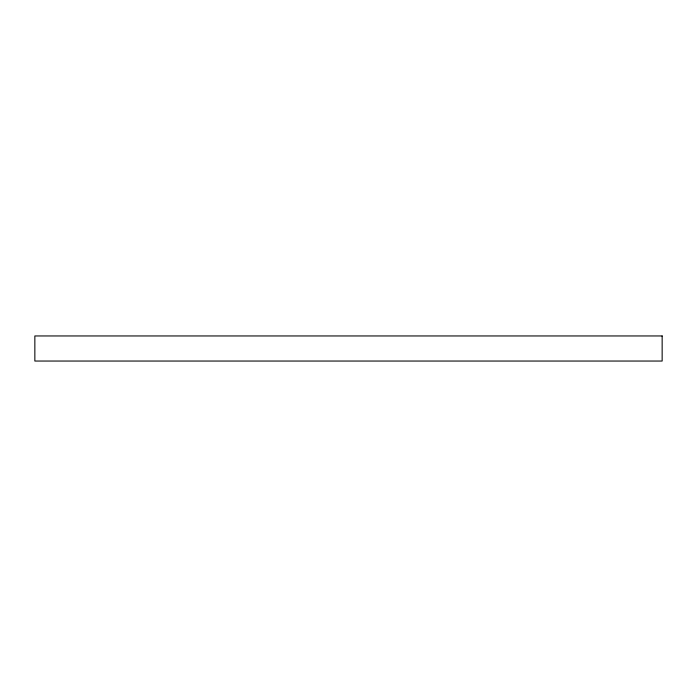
<?xml version="1.0" encoding="UTF-8"?>
<svg xmlns="http://www.w3.org/2000/svg" width="697" height="697" viewBox="0 0 697 697"><rect width="100%" height="100%" fill="white"/><g stroke="black" fill="none" stroke-linecap="round" stroke-linejoin="round"><path stroke-width="1.05" d="M662.15 335.954L34.85 335.954L34.85 361.046L662.15 361.046L662.15 335.954"/></g></svg>
